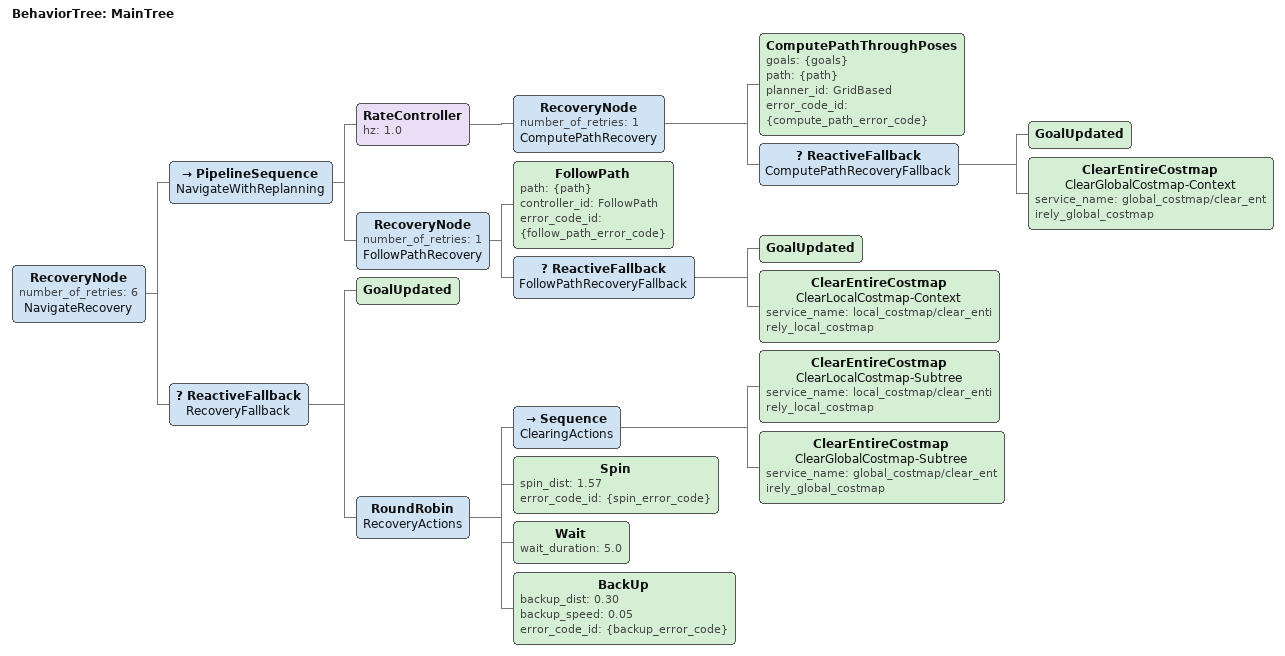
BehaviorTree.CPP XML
<?xml version="1.0"?>
<root BTCPP_format="4" main_tree_to_execute="MainTree">
  <BehaviorTree ID="MainTree">
    <RecoveryNode number_of_retries="6" name="NavigateRecovery">

      <PipelineSequence name="NavigateWithReplanning">

        <RateController hz="1.0">
          <RecoveryNode number_of_retries="1" name="ComputePathRecovery">
            <ComputePathThroughPoses goals="{goals}" path="{path}" planner_id="GridBased" error_code_id="{compute_path_error_code}"/>
            <ReactiveFallback name="ComputePathRecoveryFallback">
              <GoalUpdated/>
              <ClearEntireCostmap name="ClearGlobalCostmap-Context" service_name="global_costmap/clear_entirely_global_costmap"/>
            </ReactiveFallback>
          </RecoveryNode>
        </RateController>

        <RecoveryNode number_of_retries="1" name="FollowPathRecovery">
          <FollowPath path="{path}" controller_id="FollowPath" error_code_id="{follow_path_error_code}"/>
          <ReactiveFallback name="FollowPathRecoveryFallback">
            <GoalUpdated/>
            <ClearEntireCostmap name="ClearLocalCostmap-Context" service_name="local_costmap/clear_entirely_local_costmap"/>
          </ReactiveFallback>
        </RecoveryNode>

      </PipelineSequence>

      <ReactiveFallback name="RecoveryFallback">
        <GoalUpdated/>
        <RoundRobin name="RecoveryActions">
          <Sequence name="ClearingActions">
            <ClearEntireCostmap name="ClearLocalCostmap-Subtree" service_name="local_costmap/clear_entirely_local_costmap"/>
            <ClearEntireCostmap name="ClearGlobalCostmap-Subtree" service_name="global_costmap/clear_entirely_global_costmap"/>
          </Sequence>
          <Spin spin_dist="1.57" error_code_id="{spin_error_code}"/>
          <Wait wait_duration="5.0"/>
          <BackUp backup_dist="0.30" backup_speed="0.05" error_code_id="{backup_error_code}"/>
        </RoundRobin>
      </ReactiveFallback>

    </RecoveryNode>
  </BehaviorTree>
</root>
